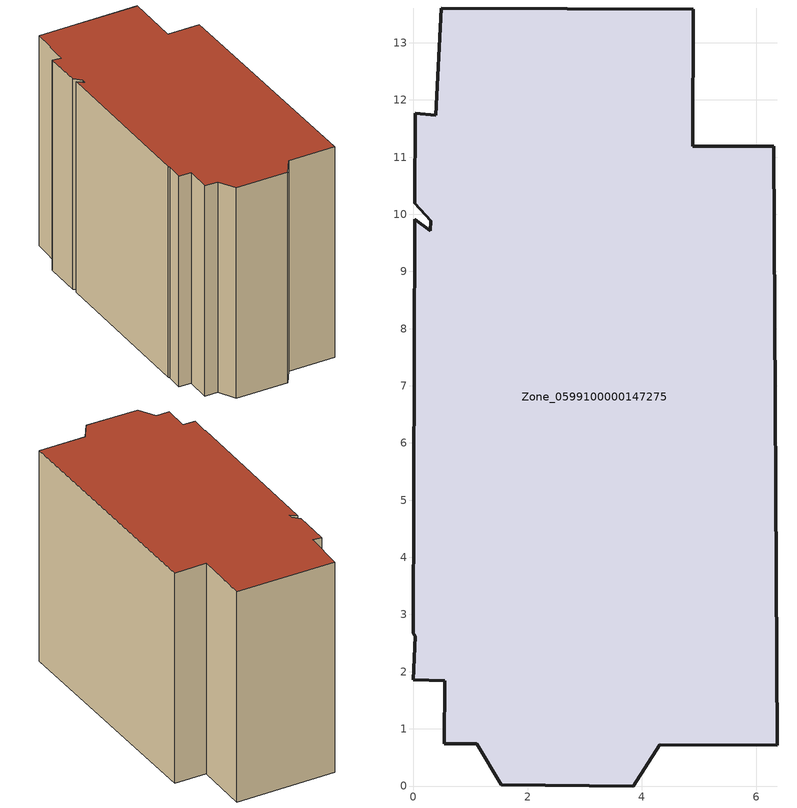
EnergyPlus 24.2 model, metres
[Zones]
Zone_0599100000147275
 floor ground (C_G): 0.29,9.71 0.3,9.89 0.03,10.19 0.03,11.77 0.4,11.73 0.49,13.61 4.9,13.59 4.89,11.19 6.31,11.19 6.37,0.71 4.31,0.72 3.85,0 1.54,0.02 1.11,0.74 0.54,0.74 0.55,1.84 0,1.86 0.03,2.62 0,2.67 0.03,9.91 z0
 wall outside (C_F): 0.55,1.84 0.54,0.74 1.11,0.74 1.54,0.02 3.85,0 4.31,0.72 6.37,0.71 6.31,11.19 4.89,11.19 4.9,13.59 0.49,13.61 0.4,11.73 0.03,11.77 0.03,10.19 0.3,9.89 0.29,9.71 0.03,9.91 0,2.67 0.03,2.62 0,1.86 0.55,1.84 z0:9.65
 roof outside (C_R): 0.3,9.89 0.29,9.71 0.03,9.91 0,2.67 0.03,2.62 0,1.86 0.55,1.84 0.54,0.74 1.11,0.74 1.54,0.02 3.85,0 4.31,0.72 6.37,0.71 6.31,11.19 4.89,11.19 4.9,13.59 0.49,13.61 0.4,11.73 0.03,11.77 0.03,10.19 z9.65
[BUILDING]
Pand.0599100000147275: North Axis=0; Terrain=City; Loads Convergence Tolerance Value=0.04; Temperature Convergence Tolerance Value=0.4; Solar Distribution=FullExterior; Maximum Number of Warmup Days=25; Minimum Number of Warmup Days=1
[Site:Location]
Rotterdam.The.Hague.AP_ZH_NLD Design_Conditions: Latitude=51.96; Longitude=4.45; Time Zone=1; Elevation=-4.5
[SITE:GROUNDTEMPERATURE:BUILDINGSURFACE]
18, 18, 18, 18, 18, 18, 18, 18, 18, 18, 18, 18
[MATERIAL] Thermal Absorptance=0.9; Solar Absorptance=0.7; Visible Absorptance=0.7
Name | Roughness | Thickness | Conductivity | Density | Specific Heat
G.TC.1946 | MediumSmooth | 0.15 | 1 | 540 | 1210
F.TC.1946 | Rough | 0.3 | 0.857143 | 1920 | 840
R.TC.1946 | MediumRough | 0.2 | 0.909091 | 1500 | 1000
[CONSTRUCTION]
C_G: G.TC.1946
C_F: F.TC.1946
C_R: R.TC.1946
[ZONE]
Zone_0599100000147275: Type=1; Multiplier=1; Ceiling Height=Autocalculate; Volume=Autocalculate; Floor Area=autocalculate; Part of Total Floor Area=Yes
[ZONEINFILTRATION:DESIGNFLOWRATE]
Infil_Zone_0599100000147275: Zone or ZoneList or Space or SpaceList=Zone_0599100000147275; Schedule=AlwaysOn; Design Flow Rate Calculation Method=Flow/Area; Flow Rate per Floor Area=0.003; Constant Term Coefficient=1; Temperature Term Coefficient=0; Velocity Term Coefficient=0; Velocity Squared Term Coefficient=0
[HVACTEMPLATE:ZONE:IDEALLOADSAIRSYSTEM]
Zone_0599100000147275: Maximum Heating Supply Air Temperature=50; Minimum Cooling Supply Air Temperature=13; Maximum Heating Supply Air Humidity Ratio=0.0156; Minimum Cooling Supply Air Humidity Ratio=0.0077; Heating Limit=NoLimit; Cooling Limit=NoLimit; Dehumidification Control Type=ConstantSensibleHeatRatio; Cooling Sensible Heat Ratio=0.7; Dehumidification Setpoint=60; Humidification Control Type=None; Humidification Setpoint=30; Outdoor Air Method=None; Outdoor Air Flow Rate per Person=0.00944; Outdoor Air Flow Rate per Zone Floor Area=0; Outdoor Air Flow Rate per Zone=0; Demand Controlled Ventilation Type=None; Outdoor Air Economizer Type=NoEconomizer; Heat Recovery Type=None; Sensible Heat Recovery Effectiveness=0.7; Latent Heat Recovery Effectiveness=0.65
[ZONECONTROL:THERMOSTAT]
ThermostatControl_Zone_0599100000147275: Zone or ZoneList=Zone_0599100000147275; Control Type Schedule=DualSetpointControlType; Control 1=Thermostat_Zone_0599100000147275; Temperature Difference Between Cutout And Setpoint=0
[THERMOSTATSETPOINT:DUALSETPOINT]
Thermostat_Zone_0599100000147275: Heating Setpoint Temperature Schedule=HeatingSetpoint_Zone_0599100000147275; Cooling Setpoint Temperature Schedule=CoolingSetpoint_Zone_0599100000147275
[SCHEDULE:COMPACT]
HeatingSetpoint_Zone_0599100000147275: Through: 12/31, For: AllDays, Until: 24:00, 21
CoolingSetpoint_Zone_0599100000147275: Through: 12/31, For: AllDays, Until: 24:00, 24
DualSetpointControlType: Through: 12/31, For: AllDays, Until: 24:00, 4
AlwaysOn: Through: 12/31, For: AllDays, Until: 24:00, 1
